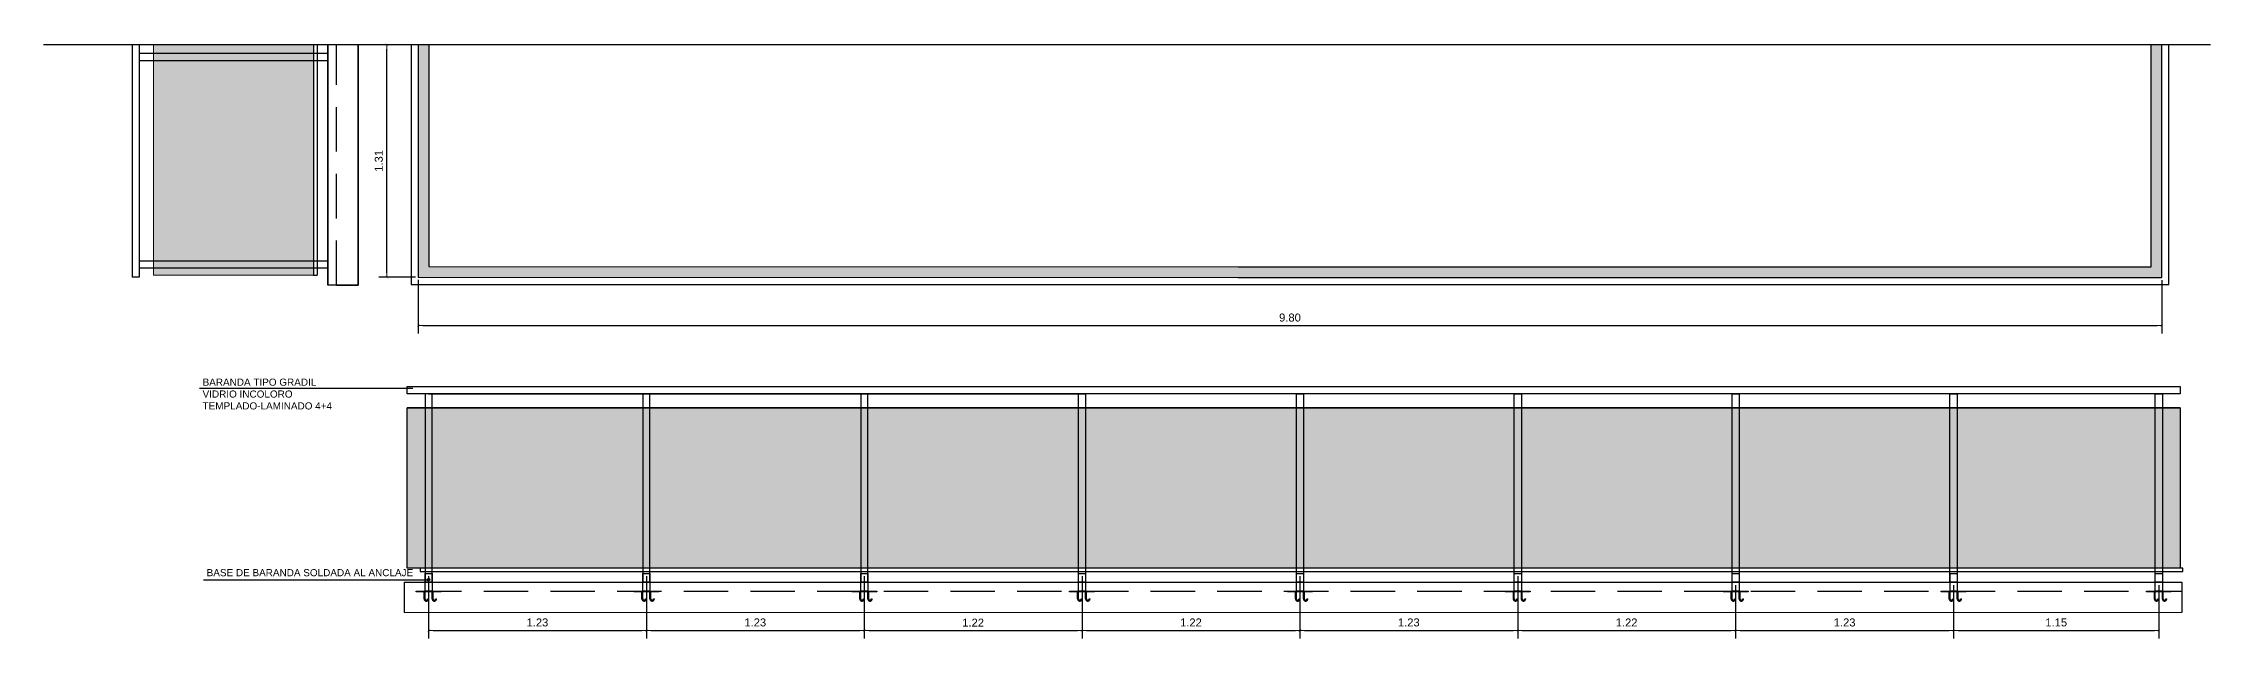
# Model space of a CAD drawing. Extents: x 465 to 637, y -105 to -61.
# Drawn here: x 563.14 to 575.32, y -64.17 to -60.83 of the extents above; entities that cross this region are included whole.
import ezdxf

# ---------------------------------------------------------------- set-up
doc = ezdxf.new("R2010")
doc.units = 0
doc.linetypes.add('DASHED2', pattern=[0.375, 0.25, -0.125])
doc.layers.add('A-Aberturas', color=2, linetype='Continuous', lineweight=18)
doc.layers.add('A-Cotas', color=1, linetype='Continuous', lineweight=5)
for name, color, linetype in [('A-Balcon', 1, 'Continuous'), ('A-Pisos', 251, 'Continuous'), ('A-Revoques', 1, 'Continuous'), ('Fachada 02', 2, 'Continuous'), ('TX-5-texto 01', 1, 'Continuous')]:
    doc.layers.add(name, color=color, linetype=linetype)
doc.layers.add('M1-Muro Común 20', color=12, linetype='Continuous', transparency=0.5)
doc.layers.add('M4-Muro Hueco 22', color=40, linetype='Continuous', transparency=0.5)
doc.styles.add('ARIAL', font='arial.ttf')
doc.styles.add('ROMANS', font='arial.ttf')
doc.dimstyles.new('ST-COTA-25', dxfattribs={"dimscale": 0.25, "dimtxt": 0.18, "dimasz": 0.1, "dimexe": 0.18, "dimexo": 0.0625, "dimgap": 0.09, "dimtad": 1, "dimzin": 4, "dimdsep": 46, "dimtxsty": 'ARIAL', "dimblk1": 'COTA_N', "dimblk2": 'COTA_N', "dimsah": 1, "dimcen": 0.09, "dimclrd": 8, "dimclre": 8, "dimclrt": 140, "dimadec": 0, "dimazin": 0, "dimtfac": 1, "dimtix": 1, "dimtmove": 0, "dimatfit": 3, "dimldrblk": 'COTA_N', "dimfxl": 0.18, "dimtolj": 1, "dimtzin": 0, "dimarcsym": 0})

# ---------------------------------------------------------------- blocks, each defined once
blk = doc.blocks.new('A$C123A79A1')
h = blk.add_hatch(color=256)
h.dxf.hatch_style = 1
edge = h.paths.add_edge_path()
edge.add_arc((0.0029, 0.0029), 0.00293, 0, 360)
blk.add_circle((0.0029, 0.0029), 0.00293)
blk = doc.blocks.new('A$Cc30b21b0')
at = {"color": 252, "linetype": 'DASHED2'}
for p, q in [((-0.025, -0.043), (-0.025, -0.004)), ((-0.02, -0.043), (-0.02, -0.004)), ((-0.005, -0.043), (0, -0.043)), ((0.02, -0.043), (0.02, -0.004)), ((0.025, -0.043), (0.025, -0.004)), ((0.04, -0.043), (0.045, -0.043))]:
    blk.add_line(p, q, dxfattribs=at)
for points in [[(-0.07, 0), (0.07, 0), (0.07, -0.004), (-0.07, -0.004)], [(-0.02, 0.05), (0.02, 0.05), (0.02, 0), (-0.02, 0)]]:
    blk.add_lwpolyline(points, close=True, dxfattribs=at)
for centre, radius in [((-0.013, -0.043), 0.0125), ((-0.013, -0.043), 0.0075), ((0.032, -0.043), 0.0125), ((0.032, -0.043), 0.0075)]:
    blk.add_arc(centre, radius, 180, 0, dxfattribs=at)
blk = doc.blocks.new('COTA_N')
for p, q in [((-1, 0), (0, 0)), ((0, 0.5), (0, -0.5))]:
    blk.add_line(p, q)
at = {"color": 3, "const_width": 0.065}
blk.add_lwpolyline([(0.14, 0.14), (0.28, 0.28), (0, 0), (-0.14, -0.14), (-0.28, -0.28)], dxfattribs=at)
blk = doc.blocks.new('*D78')
at = {"layer": 'A-Cotas', "color": 8, "lineweight": -2, "transparency": 16777216}
for p, q in [((565.303, -63.824, 0), (565.303, -64.175, 0)), ((566.528, -63.824, 0), (566.528, -64.175, 0)), ((565.328, -64.13, 0), (566.503, -64.13, 0))]:
    blk.add_line(p, q, dxfattribs=at)
at = {"layer": 'Defpoints', "color": 0, "transparency": 16777216}
for p in [(565.303, -63.808, 0), (566.528, -63.808, 0), (566.528, -64.13, 0)]:
    blk.add_point(p, dxfattribs=at)
at = {"layer": 'A-Cotas', "color": 8, "lineweight": -2, "transparency": 16777216, "xscale": 0.025, "yscale": 0.025, "zscale": 0.025, "rotation": 180}
blk.add_blockref('COTA_N', (565.303, -64.13, 0), dxfattribs=at)
at = {"layer": 'A-Cotas', "color": 8, "lineweight": -2, "transparency": 16777216, "xscale": 0.025, "yscale": 0.025, "zscale": 0.025}
blk.add_blockref('COTA_N', (566.528, -64.13, 0), dxfattribs=at)
at = {"layer": 'A-Cotas', "transparency": 16777216, "insert": (565.915, -64.084, 0), "char_height": 0.045, "attachment_point": 5, "style": 'ARIAL'}
blk.add_mtext('\\A1;1.23', dxfattribs=at)
blk = doc.blocks.new('*D79')
at = {"layer": 'A-Cotas', "color": 8, "lineweight": -2, "transparency": 16777216}
for p, q in [((566.528, -63.824, 0), (566.528, -64.175, 0)), ((567.753, -63.874, 0), (567.753, -64.175, 0)), ((566.553, -64.13, 0), (567.728, -64.13, 0))]:
    blk.add_line(p, q, dxfattribs=at)
at = {"layer": 'Defpoints', "color": 0, "transparency": 16777216}
for p in [(566.528, -63.808, 0), (567.753, -63.858, 0), (567.753, -64.13, 0)]:
    blk.add_point(p, dxfattribs=at)
at = {"layer": 'A-Cotas', "color": 8, "lineweight": -2, "transparency": 16777216, "xscale": 0.025, "yscale": 0.025, "zscale": 0.025, "rotation": 180}
blk.add_blockref('COTA_N', (566.528, -64.13, 0), dxfattribs=at)
at = {"layer": 'A-Cotas', "color": 8, "lineweight": -2, "transparency": 16777216, "xscale": 0.025, "yscale": 0.025, "zscale": 0.025}
blk.add_blockref('COTA_N', (567.753, -64.13, 0), dxfattribs=at)
at = {"layer": 'A-Cotas', "transparency": 16777216, "insert": (567.14, -64.084, 0), "char_height": 0.045, "attachment_point": 5, "style": 'ARIAL'}
blk.add_mtext('\\A1;1.23', dxfattribs=at)
blk = doc.blocks.new('*D73')
at = {"layer": 'A-Cotas', "color": 8, "lineweight": -2, "transparency": 16777216}
for p, q in [((567.753, -63.824), (567.753, -64.175)), ((568.978, -63.824), (568.978, -64.175)), ((567.778, -64.13), (568.953, -64.13))]:
    blk.add_line(p, q, dxfattribs=at)
at = {"layer": 'Defpoints', "color": 0, "transparency": 16777216}
for p in [(567.753, -63.808, 0), (568.978, -63.808, 0), (568.978, -64.13)]:
    blk.add_point(p, dxfattribs=at)
at = {"layer": 'A-Cotas', "color": 8, "lineweight": -2, "transparency": 16777216, "xscale": 0.025, "yscale": 0.025, "zscale": 0.025, "rotation": 180}
blk.add_blockref('COTA_N', (567.753, -64.13), dxfattribs=at)
at = {"layer": 'A-Cotas', "color": 8, "lineweight": -2, "transparency": 16777216, "xscale": 0.025, "yscale": 0.025, "zscale": 0.025}
blk.add_blockref('COTA_N', (568.978, -64.13), dxfattribs=at)
at = {"layer": 'A-Cotas', "transparency": 16777216, "insert": (568.365, -64.085), "char_height": 0.045, "attachment_point": 5, "style": 'ARIAL'}
blk.add_mtext('\\A1;1.22', dxfattribs=at)
blk = doc.blocks.new('*D75')
at = {"layer": 'A-Cotas', "color": 8, "lineweight": -2, "transparency": 16777216}
for p, q in [((568.978, -63.839), (568.978, -64.175)), ((570.203, -63.839), (570.203, -64.175)), ((569.003, -64.13), (570.178, -64.13))]:
    blk.add_line(p, q, dxfattribs=at)
at = {"layer": 'Defpoints', "color": 0, "transparency": 16777216}
for p in [(568.978, -63.824), (570.203, -63.824), (570.203, -64.13)]:
    blk.add_point(p, dxfattribs=at)
at = {"layer": 'A-Cotas', "color": 8, "lineweight": -2, "transparency": 16777216, "xscale": 0.025, "yscale": 0.025, "zscale": 0.025, "rotation": 180}
blk.add_blockref('COTA_N', (568.978, -64.13), dxfattribs=at)
at = {"layer": 'A-Cotas', "color": 8, "lineweight": -2, "transparency": 16777216, "xscale": 0.025, "yscale": 0.025, "zscale": 0.025}
blk.add_blockref('COTA_N', (570.203, -64.13), dxfattribs=at)
at = {"layer": 'A-Cotas', "transparency": 16777216, "insert": (569.59, -64.084), "char_height": 0.045, "attachment_point": 5, "style": 'ARIAL'}
blk.add_mtext('\\A1;1.22', dxfattribs=at)
blk = doc.blocks.new('*D76')
at = {"layer": 'A-Cotas', "color": 8, "lineweight": -2, "transparency": 16777216}
for p, q in [((571.428, -63.849), (571.428, -64.174)), ((572.653, -63.874), (572.653, -64.174)), ((571.453, -64.129), (572.628, -64.129))]:
    blk.add_line(p, q, dxfattribs=at)
at = {"layer": 'Defpoints', "color": 0, "transparency": 16777216}
for p in [(571.428, -63.833, 0), (572.653, -63.858, 0), (572.653, -64.129)]:
    blk.add_point(p, dxfattribs=at)
at = {"layer": 'A-Cotas', "color": 8, "lineweight": -2, "transparency": 16777216, "xscale": 0.025, "yscale": 0.025, "zscale": 0.025, "rotation": 180}
blk.add_blockref('COTA_N', (571.428, -64.129), dxfattribs=at)
at = {"layer": 'A-Cotas', "color": 8, "lineweight": -2, "transparency": 16777216, "xscale": 0.025, "yscale": 0.025, "zscale": 0.025}
blk.add_blockref('COTA_N', (572.653, -64.129), dxfattribs=at)
at = {"layer": 'A-Cotas', "transparency": 16777216, "insert": (572.04, -64.084), "char_height": 0.045, "attachment_point": 5, "style": 'ARIAL'}
blk.add_mtext('\\A1;1.22', dxfattribs=at)
blk = doc.blocks.new('*D77')
at = {"layer": 'A-Cotas', "color": 8, "lineweight": -2, "transparency": 16777216}
for p, q in [((572.653, -63.874), (572.653, -64.174)), ((573.879, -63.874), (573.879, -64.174)), ((572.678, -64.129), (573.854, -64.129))]:
    blk.add_line(p, q, dxfattribs=at)
at = {"layer": 'Defpoints', "color": 0, "transparency": 16777216}
for p in [(572.653, -63.858, 0), (573.879, -63.858, 0), (573.879, -64.129)]:
    blk.add_point(p, dxfattribs=at)
at = {"layer": 'A-Cotas', "color": 8, "lineweight": -2, "transparency": 16777216, "xscale": 0.025, "yscale": 0.025, "zscale": 0.025, "rotation": 180}
blk.add_blockref('COTA_N', (572.653, -64.129), dxfattribs=at)
at = {"layer": 'A-Cotas', "color": 8, "lineweight": -2, "transparency": 16777216, "xscale": 0.025, "yscale": 0.025, "zscale": 0.025}
blk.add_blockref('COTA_N', (573.879, -64.129), dxfattribs=at)
at = {"layer": 'A-Cotas', "transparency": 16777216, "insert": (573.266, -64.084), "char_height": 0.045, "attachment_point": 5, "style": 'ARIAL'}
blk.add_mtext('\\A1;1.23', dxfattribs=at)
blk = doc.blocks.new('*D74')
at = {"layer": 'A-Cotas', "color": 8, "lineweight": -2, "transparency": 16777216}
for p, q in [((573.879, -63.874), (573.879, -64.174)), ((575.033, -63.874), (575.033, -64.174)), ((573.904, -64.129), (575.008, -64.129))]:
    blk.add_line(p, q, dxfattribs=at)
at = {"layer": 'Defpoints', "color": 0, "transparency": 16777216}
for p in [(573.879, -63.858, 0), (575.033, -63.858, 0), (575.033, -64.129)]:
    blk.add_point(p, dxfattribs=at)
at = {"layer": 'A-Cotas', "color": 8, "lineweight": -2, "transparency": 16777216, "xscale": 0.025, "yscale": 0.025, "zscale": 0.025, "rotation": 180}
blk.add_blockref('COTA_N', (573.879, -64.129), dxfattribs=at)
at = {"layer": 'A-Cotas', "color": 8, "lineweight": -2, "transparency": 16777216, "xscale": 0.025, "yscale": 0.025, "zscale": 0.025}
blk.add_blockref('COTA_N', (575.033, -64.129), dxfattribs=at)
at = {"layer": 'A-Cotas', "transparency": 16777216, "insert": (574.456, -64.084), "char_height": 0.045, "attachment_point": 5, "style": 'ARIAL'}
blk.add_mtext('\\A1;1.15', dxfattribs=at)
blk = doc.blocks.new('*D80')
at = {"layer": 'A-Cotas', "color": 8, "lineweight": -2, "transparency": 16777216}
for p, q in [((570.203, -63.824), (570.203, -64.174)), ((571.428, -63.824), (571.428, -64.174)), ((570.228, -64.129), (571.403, -64.129))]:
    blk.add_line(p, q, dxfattribs=at)
at = {"layer": 'Defpoints', "color": 0, "transparency": 16777216}
for p in [(570.203, -63.808, 0), (571.428, -63.808, 0), (571.428, -64.129)]:
    blk.add_point(p, dxfattribs=at)
at = {"layer": 'A-Cotas', "color": 8, "lineweight": -2, "transparency": 16777216, "xscale": 0.025, "yscale": 0.025, "zscale": 0.025, "rotation": 180}
blk.add_blockref('COTA_N', (570.203, -64.129), dxfattribs=at)
at = {"layer": 'A-Cotas', "color": 8, "lineweight": -2, "transparency": 16777216, "xscale": 0.025, "yscale": 0.025, "zscale": 0.025}
blk.add_blockref('COTA_N', (571.428, -64.129), dxfattribs=at)
at = {"layer": 'A-Cotas', "transparency": 16777216, "insert": (570.815, -64.084), "char_height": 0.045, "attachment_point": 5, "style": 'ARIAL'}
blk.add_mtext('\\A1;1.23', dxfattribs=at)
blk = doc.blocks.new('*D139')
at = {"layer": 'A-Cotas', "color": 8, "lineweight": -2, "transparency": 16777216}
for p, q in [((565.245, -62.158), (565.245, -62.46)), ((575.049, -62.159), (575.049, -62.46)), ((565.27, -62.415), (575.024, -62.415))]:
    blk.add_line(p, q, dxfattribs=at)
at = {"layer": 'Defpoints', "color": 0, "transparency": 16777216}
for p in [(565.245, -62.143, 0), (575.049, -62.144, 0), (575.049, -62.415)]:
    blk.add_point(p, dxfattribs=at)
at = {"layer": 'A-Cotas', "color": 8, "lineweight": -2, "transparency": 16777216, "xscale": 0.025, "yscale": 0.025, "zscale": 0.025, "rotation": 180}
blk.add_blockref('COTA_N', (565.245, -62.415), dxfattribs=at)
at = {"layer": 'A-Cotas', "color": 8, "lineweight": -2, "transparency": 16777216, "xscale": 0.025, "yscale": 0.025, "zscale": 0.025}
blk.add_blockref('COTA_N', (575.049, -62.415), dxfattribs=at)
at = {"layer": 'A-Cotas', "transparency": 16777216, "insert": (570.147, -62.37), "char_height": 0.045, "attachment_point": 5, "style": 'ARIAL'}
blk.add_mtext('\\A1;9.80', dxfattribs=at)
blk = doc.blocks.new('*D140')
at = {"layer": 'A-Cotas', "color": 8, "lineweight": -2, "transparency": 16777216}
for p, q in [((565.229, -60.836), (565.024, -60.836)), ((565.069, -62.118), (565.069, -60.861)), ((565.229, -62.143), (565.024, -62.143))]:
    blk.add_line(p, q, dxfattribs=at)
at = {"layer": 'Defpoints', "color": 0, "transparency": 16777216}
for p in [(565.069, -60.836), (565.245, -60.836, 0), (565.245, -62.143, 0)]:
    blk.add_point(p, dxfattribs=at)
at = {"layer": 'A-Cotas', "color": 8, "lineweight": -2, "transparency": 16777216, "xscale": 0.025, "yscale": 0.025, "zscale": 0.025}
for p, rotation in [((565.069, -60.836), 90), ((565.069, -62.143), 270)]:
    blk.add_blockref('COTA_N', p, dxfattribs=dict(at, rotation=rotation))
at = {"layer": 'A-Cotas', "transparency": 16777216, "insert": (565.023, -61.489), "char_height": 0.045, "attachment_point": 5, "rotation": 90, "style": 'ARIAL'}
blk.add_mtext('\\A1;1.31', dxfattribs=at)

msp = doc.modelspace()

# ---------------------------------------------------------------- hatches: boundary and pattern name
at = {"layer": 'A-Balcon', "transparency": 33554460}
h = msp.add_hatch(color=141, dxfattribs=at)
h.dxf.hatch_style = 1
h.paths.add_polyline_path([(575.153, -63.778), (565.183, -63.778), (565.183, -62.878), (575.153, -62.878)])
at = {"layer": 'M1-Muro Común 20', "transparency": 33554460}
h = msp.add_hatch(color=141, dxfattribs=at)
h.dxf.hatch_style = 1
h.paths.add_polyline_path([(564.656, -62.132), (564.656, -60.836), (563.756, -60.836), (563.756, -62.132)])
at = {"layer": 'M4-Muro Hueco 22', "transparency": 33554544}
h = msp.add_hatch(color=253, dxfattribs=at)
h.dxf.hatch_style = 1
h.paths.add_polyline_path([(575.049, -60.836), (574.989, -60.836), (574.989, -62.084), (569.856, -62.084), (565.305, -62.083), (565.305, -60.836), (565.245, -60.836), (565.245, -62.143), (569.856, -62.144), (575.049, -62.144)])

# ---------------------------------------------------------------- linework, layer by layer
at = {"color": 4, "elevation": 0}
msp.add_lwpolyline([(575.324, -60.836), (563.137, -60.836)], dxfattribs=at)
at = {"layer": 'A-Aberturas', "color": 253, "elevation": 0}
msp.add_lwpolyline([(564.656, -62.132), (564.656, -60.836), (563.756, -60.836), (563.756, -62.132)], close=True, dxfattribs=at)
at = {"layer": 'A-Balcon'}
msp.add_line((575.167, -63.798, 0), (575.167, -63.778, 0), dxfattribs=at)
at = {"layer": 'A-Balcon', "elevation": 0}
for points in [[(563.676, -60.836), (563.676, -62.142), (563.636, -62.142)], [(563.636, -60.836), (563.636, -62.142)], [(564.736, -60.886), (563.676, -60.886), (563.676, -60.926)], [(564.736, -60.926), (563.676, -60.926)], [(564.656, -60.836), (564.656, -62.132), (564.676, -62.132)], [(564.676, -60.836), (564.676, -62.132)], [(564.736, -62.052), (563.676, -62.052), (563.676, -62.092)], [(564.736, -62.092), (563.676, -62.092)], [(575.153, -62.878), (565.183, -62.878)], [(565.303, -62.798), (568.978, -62.798)], [(575.167, -63.778), (565.256, -63.778), (565.256, -63.798), (575.167, -63.798)]]:
    msp.add_lwpolyline(points, dxfattribs=at)
at = {"layer": 'A-Balcon', "color": 3, "elevation": 0}
for points in [[(565.245, -60.836), (565.245, -62.143), (569.856, -62.144)], [(565.305, -60.836), (565.305, -62.083), (569.856, -62.084)], [(569.856, -62.144), (575.049, -62.144), (575.049, -60.836)], [(569.856, -62.084), (574.989, -62.084), (574.989, -60.836)]]:
    msp.add_lwpolyline(points, dxfattribs=at)
at = {"layer": 'A-Balcon', "elevation": 0}
for points in [[(575.153, -62.798), (565.183, -62.798), (565.183, -62.758), (575.153, -62.758)], [(575.153, -63.778), (565.183, -63.778), (565.183, -62.878), (575.153, -62.878)], [(565.323, -63.858), (565.323, -62.798), (565.283, -62.798), (565.283, -63.858)], [(566.548, -63.858), (566.548, -62.798), (566.508, -62.798), (566.508, -63.858)], [(567.773, -63.858), (567.773, -62.798), (567.733, -62.798), (567.733, -63.858)], [(568.958, -63.858), (568.958, -62.798), (568.998, -62.798), (568.998, -63.858)], [(570.183, -63.858), (570.183, -62.798), (570.223, -62.798), (570.223, -63.858)], [(571.408, -63.858), (571.408, -62.798), (571.448, -62.798), (571.448, -63.858)], [(572.633, -63.858), (572.633, -62.798), (572.673, -62.798), (572.673, -63.858)], [(573.858, -63.858), (573.858, -62.798), (573.898, -62.798), (573.898, -63.858)], [(575.013, -63.858), (575.013, -62.798), (575.053, -62.798), (575.053, -63.858)], [(565.283, -63.808), (565.323, -63.808), (565.323, -63.858), (565.283, -63.858)], [(566.508, -63.808), (566.548, -63.808), (566.548, -63.858), (566.508, -63.858)], [(567.733, -63.808), (567.773, -63.808), (567.773, -63.858), (567.733, -63.858)], [(568.958, -63.808), (568.998, -63.808), (568.998, -63.858), (568.958, -63.858)], [(570.183, -63.808), (570.223, -63.808), (570.223, -63.858), (570.183, -63.858)], [(571.408, -63.808), (571.448, -63.808), (571.448, -63.858), (571.408, -63.858)], [(572.633, -63.808), (572.673, -63.808), (572.673, -63.858), (572.633, -63.858)], [(573.859, -63.808), (573.899, -63.808), (573.899, -63.858), (573.859, -63.858)], [(575.013, -63.808), (575.053, -63.808), (575.053, -63.858), (575.013, -63.858)]]:
    msp.add_lwpolyline(points, close=True, dxfattribs=at)
at = {"layer": 'A-Cotas'}
msp.add_line((565.165, -64.028, 0), (575.162, -64.028, 0), dxfattribs=at)
at = {"layer": 'A-Pisos'}
for p in [(566.528, -62.798, 0), (567.753, -62.798, 0)]:
    msp.add_point(p, dxfattribs=at)
at = {"layer": 'A-Revoques'}
for p, q in [((565.205, -60.836, 0), (565.205, -62.184, 0)), ((575.089, -62.184, 0), (575.089, -60.836, 0)), ((565.205, -62.184, 0), (575.089, -62.184, 0))]:
    msp.add_line(p, q, dxfattribs=at)
at = {"layer": 'Fachada 02', "color": 253}
for p, q in [((564.736, -60.836, 0), (564.736, -62.187, 0)), ((564.736, -62.187, 0), (564.736, -60.836, 0)), ((564.906, -60.836, 0), (564.906, -62.187, 0)), ((564.906, -62.187, 0), (564.906, -60.836, 0)), ((564.786, -62.187, 0), (564.736, -62.187, 0)), ((564.786, -62.187, 0), (564.906, -62.187, 0))]:
    msp.add_line(p, q, dxfattribs=at)
at = {"layer": 'Fachada 02'}
for p, q in [((565.165, -63.858, 0), (565.165, -64.028, 0)), ((565.165, -63.858, 0), (565.165, -63.858, 0)), ((565.165, -63.858, 0), (575.162, -63.858, 0)), ((575.162, -63.858, 0), (575.162, -64.028, 0))]:
    msp.add_line(p, q, dxfattribs=at)
at = {"layer": 'Fachada 02', "color": 253, "linetype": 'DASHED2', "elevation": 0}
msp.add_lwpolyline([(564.906, -62.187), (564.786, -62.187), (564.786, -60.836)], dxfattribs=at)
at = {"layer": 'Fachada 02', "color": 252, "linetype": 'DASHED2', "true_color": 0x939598, "elevation": 0}
msp.add_lwpolyline([(565.238, -63.908), (565.238, -63.908), (575.162, -63.908)], dxfattribs=at)
at = {"layer": 'TX-5-texto 01'}
for p, q in [((564.015, -62.767, 0), (565.214, -62.767, 0)), ((564.038, -63.844, 0), (565.303, -63.844, 0))]:
    msp.add_line(p, q, dxfattribs=at)

# ---------------------------------------------------------------- block references
for p in [(565.303, -63.908, 0), (566.528, -63.908, 0), (567.753, -63.908, 0), (568.978, -63.908, 0), (570.203, -63.908, 0), (571.428, -63.908, 0), (572.653, -63.908, 0), (573.879, -63.908, 0), (575.033, -63.908, 0)]:
    msp.add_blockref('A$Cc30b21b0', p)
at = {"layer": 'TX-5-texto 01', "xscale": 2.5, "yscale": 2.5, "zscale": 2.5}
msp.add_blockref('A$C123A79A1', (565.295, -63.851, 0), dxfattribs=at)

# ---------------------------------------------------------------- texts
at = {"layer": 'TX-5-texto 01', "char_height": 0.04, "attachment_point": 1, "style": 'ROMANS'}
for s, insert, width in [('BARANDA TIPO GRADIL\\PVIDRIO INCOLORO TEMPLADO-LAMINADO 4+4', (564.032, -62.713, 0), 0.9637), ('BASE DE BARANDA SOLDADA AL ANCLAJE', (564.055, -63.784, 0), 1.13592)]:
    msp.add_mtext(s, dxfattribs=dict(at, insert=insert, width=width))

# ---------------------------------------------------------------- dimensions: what is measured, and where the dimension line sits
at = {"layer": 'A-Cotas'}
dim = msp.add_linear_dim(base=(565.069, -60.836), p1=(565.245, -62.143, 0), p2=(565.245, -60.836, 0), angle=90, dimstyle='ST-COTA-25', override={"dimclrt": 256, "dimtmove": 1}, dxfattribs=at)
dim.commit()
dim.dimension.update_dxf_attribs({"geometry": '*D140', "text_midpoint": (565.023, -61.489)})
for base, p1, p2, override, picture, middle in [((575.049, -62.415), (565.245, -62.143, 0), (575.049, -62.144, 0), {"dimclrt": 256, "dimtmove": 1}, '*D139', (570.147, -62.37)), ((566.5275194, -64.1298583, 0), (565.3025187, -63.808024, 0), (566.5275194, -63.808024, 0), {"dimclrt": 256}, '*D78', (565.915019, -64.0843672, 0)), ((567.75252, -64.129858, 0), (566.527519, -63.808024, 0), (567.75252, -63.857923, 0), {"dimclrt": 256, "dimtmove": 1}, '*D79', (567.140019, -64.084367, 0)), ((568.977519, -64.129858), (567.75252, -63.808024, 0), (568.977519, -63.808116, 0), {"dimclrt": 256}, '*D73', (568.365019, -64.084766)), ((570.2025187, -64.1295825), (568.9775191, -63.8237409), (570.2025187, -63.8237409), {"dimclrt": 256, "dimtmove": 1}, '*D75', (569.5900189, -64.0844904)), ((571.427518692, -64.129490579), (570.202518692, -63.808115927, -0.000000009), (571.427518692, -63.80802399, -0.000000009), {"dimclrt": 256, "dimtmove": 1}, '*D80', (570.815018692, -64.083999446)), ((572.6525178, -64.1294906), (571.4275183, -63.8329733, 0), (572.6525178, -63.8579227, 0), {"dimclrt": 256, "dimtmove": 1}, '*D76', (572.040018, -64.0843985)), ((573.879, -64.129), (572.653, -63.858, 0), (573.879, -63.858, 0), {"dimclrt": 256, "dimtmove": 1}, '*D77', (573.266, -64.084)), ((575.033, -64.129), (573.879, -63.858, 0), (575.033, -63.858, 0), {"dimclrt": 256, "dimtmove": 1}, '*D74', (574.456, -64.084))]:
    dim = msp.add_linear_dim(base=base, p1=p1, p2=p2, dimstyle='ST-COTA-25', override=override, dxfattribs=at)
    dim.commit()
    dim.dimension.update_dxf_attribs({"geometry": picture, "text_midpoint": middle})

doc.saveas('drawing.dxf')
